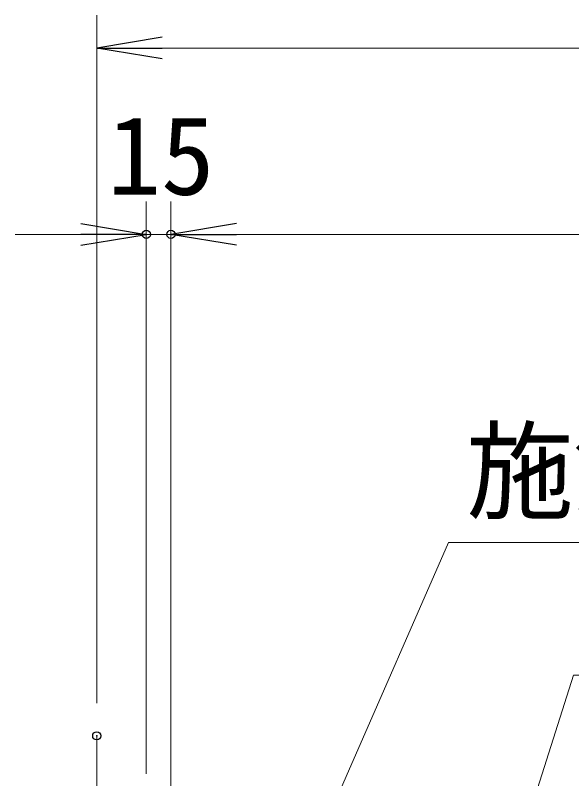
# Model space of a CAD drawing. Units: millimetres, scale not verified. Extents: x -4200 to 4200, y -2970 to 2970.
# Drawn here: x -2711.2 to -2371.6, y 656.3 to 1122.2 of the extents above; entities that cross this region are included whole.
import ezdxf
from ezdxf.enums import TextEntityAlignment as Align

# ---------------------------------------------------------------- set-up
doc = ezdxf.new("R2010")
doc.units = ezdxf.units.MM
doc.header["$LTSCALE"] = 10
doc.header["$PDMODE"] = 32
doc.header["$PDSIZE"] = 5
doc.linetypes.add('USER1', pattern=[50.8, 31.75, -6.35, 6.35, -6.35])
for name, color, linetype, lineweight in [('0-1_D-STR-DIM', 7, 'Continuous', 13), ('0-3_Defpoints', 6, 'Continuous', 25), ('0-6_D-BMK', 2, 'USER1', 13), ('0-7_D-STR-TXT', 7, 'Continuous', 13)]:
    doc.layers.add(name, color=color, linetype=linetype, lineweight=lineweight)
doc.layers.add('0-2_0', color=7, linetype='Continuous')
doc.styles.add('ＭＳ ゴシック', font='')
doc.styles.get('ＭＳ ゴシック').set_extended_font_data('MS Gothic')

# ---------------------------------------------------------------- blocks, each defined once
blk = doc.blocks.new('_Open')
at = {"layer": '0-2_0'}
blk.add_line((-10, 1.667), (0, 0), dxfattribs=at)
blk.add_lwpolyline([(-10, -1.667), (0, 0), (-10, 0)], dxfattribs=at)

msp = doc.modelspace()

# ---------------------------------------------------------------- linework, layer by layer
at = {"layer": '0-1_D-STR-DIM'}
for p, q in [((-2661.49, 702.46), (-2661.49, 1122.2)), ((-2621.49, 1102.2), (-1666.49, 1102.2)), ((-2631.24, 659.22), (-2631.24, 1008.46)), ((-2616.24, 582.22), (-2616.24, 1008.46)), ((-2616.24, 582.22), (-2616.24, 1008.46)), ((-2671.24, 988.46), (-2711.24, 988.46)), ((-2616.24, 988.46), (-2631.24, 988.46)), ((-1732.24, 988.46), (-2576.24, 988.46)), ((-2576.24, 988.46), (-2536.24, 988.46))]:
    msp.add_line(p, q, dxfattribs=at)
at = {"layer": '0-3_Defpoints'}
for p in [(-2631.24, 988.46), (-2616.24, 988.46), (-2661.49, 682.46)]:
    msp.add_point(p, dxfattribs=at)
at = {"layer": '0-6_D-BMK'}
msp.add_line((-2661.49, 682.46), (-2661.49, -163.36), dxfattribs=at)
at = {"layer": '0-7_D-STR-TXT'}
for points in [[(-2175.8, 800.35), (-2446.73, 800.35), (-2571.68, 514.86)], [(-1808.55, 719.36), (-2370.44, 719.36), (-2425.48, 546.58)]]:
    msp.add_lwpolyline(points, dxfattribs=at)

# ---------------------------------------------------------------- block references
at = {"layer": '0-1_D-STR-DIM', "xscale": 4, "yscale": 4, "rotation": 180}
for p in [(-2661.49, 1102.2), (-2616.24, 988.46), (-2616.24, 988.46)]:
    msp.add_blockref('_Open', p, dxfattribs=at)
at = {"layer": '0-1_D-STR-DIM', "xscale": 4, "yscale": 4}
msp.add_blockref('_Open', (-2631.24, 988.46), dxfattribs=at)

# ---------------------------------------------------------------- texts
at = {"layer": '0-1_D-STR-DIM', "style": 'ＭＳ ゴシック'}
msp.add_text('15', height=48.09, dxfattribs=at).set_placement((-2654.99, 998.21), align=Align.BOTTOM_LEFT)
at = {"layer": '0-7_D-STR-TXT', "style": 'ＭＳ ゴシック'}
msp.add_text('施錠装置', height=48.09, dxfattribs=at).set_placement((-2435.99, 805.56), align=Align.BOTTOM_LEFT)

doc.saveas('drawing.dxf')
